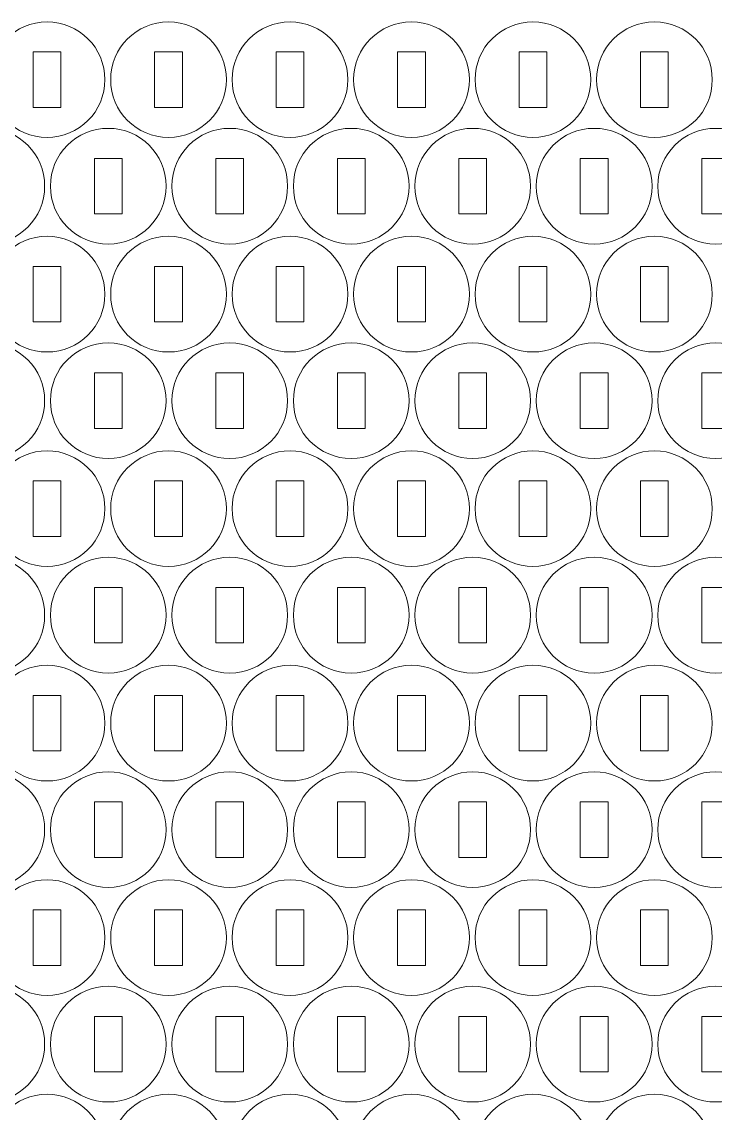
# Model space of a CAD drawing. Header units: millimetres. Extents: x -587 to 587, y -183 to 183.
# Drawn here: x 308.5 to 383.5, y 64.6 to 182.5 of the extents above; entities that cross this region are included whole.
import ezdxf

# ---------------------------------------------------------------- set-up
doc = ezdxf.new("R2010")
doc.units = ezdxf.units.MM
doc.header["$MEASUREMENT"] = 0
doc.layers.add('Camada 1', color=7, linetype='Continuous')

msp = doc.modelspace()

# ---------------------------------------------------------------- linework, layer by layer
at = {"layer": 'Camada 1', "lineweight": 20}
for points in [[(311.2719, 182.5051), (314.7237, 182.5051), (317.5219, 179.7069), (317.5219, 176.2551), (317.5219, 176.2551), (317.5219, 172.8033), (314.7237, 170.0051), (311.2719, 170.0051), (311.2719, 170.0051), (307.8201, 170.0051), (305.0219, 172.8033), (305.0219, 176.2551), (305.0219, 176.2551), (305.0219, 179.7069), (307.8201, 182.5051), (311.2719, 182.5051)], [(324.3952, 182.5051), (327.847, 182.5051), (330.6452, 179.7069), (330.6452, 176.2551), (330.6452, 176.2551), (330.6452, 172.8033), (327.847, 170.0051), (324.3952, 170.0051), (324.3952, 170.0051), (320.9434, 170.0051), (318.1452, 172.8033), (318.1452, 176.2551), (318.1452, 176.2551), (318.1452, 179.7069), (320.9434, 182.5051), (324.3952, 182.5051)], [(337.5185, 182.5051), (340.9703, 182.5051), (343.7685, 179.7069), (343.7685, 176.2551), (343.7685, 176.2551), (343.7685, 172.8033), (340.9703, 170.0051), (337.5185, 170.0051), (337.5185, 170.0051), (334.0667, 170.0051), (331.2685, 172.8033), (331.2685, 176.2551), (331.2685, 176.2551), (331.2685, 179.7069), (334.0667, 182.5051), (337.5185, 182.5051)], [(350.6418, 182.5051), (354.0936, 182.5051), (356.8918, 179.7069), (356.8918, 176.2551), (356.8918, 176.2551), (356.8918, 172.8033), (354.0936, 170.0051), (350.6418, 170.0051), (350.6418, 170.0051), (347.19, 170.0051), (344.3918, 172.8033), (344.3918, 176.2551), (344.3918, 176.2551), (344.3918, 179.7069), (347.19, 182.5051), (350.6418, 182.5051)], [(363.7651, 182.5051), (367.2169, 182.5051), (370.0151, 179.7069), (370.0151, 176.2551), (370.0151, 176.2551), (370.0151, 172.8033), (367.2169, 170.0051), (363.7651, 170.0051), (363.7651, 170.0051), (360.3133, 170.0051), (357.5151, 172.8033), (357.5151, 176.2551), (357.5151, 176.2551), (357.5151, 179.7069), (360.3133, 182.5051), (363.7651, 182.5051)], [(376.8884, 182.5051), (380.3402, 182.5051), (383.1384, 179.7069), (383.1384, 176.2551), (383.1384, 176.2551), (383.1384, 172.8033), (380.3402, 170.0051), (376.8884, 170.0051), (376.8884, 170.0051), (373.4366, 170.0051), (370.6384, 172.8033), (370.6384, 176.2551), (370.6384, 176.2551), (370.6384, 179.7069), (373.4366, 182.5051), (376.8884, 182.5051)], [(309.7719, 179.2551), (309.7719, 179.2551), (312.7719, 179.2551), (312.7719, 179.2551), (312.7719, 179.2551), (312.7719, 179.2551), (312.7719, 173.2551), (312.7719, 173.2551), (312.7719, 173.2551), (312.7719, 173.2551), (309.7719, 173.2551), (309.7719, 173.2551), (309.7719, 173.2551), (309.7719, 173.2551), (309.7719, 179.2551), (309.7719, 179.2551)], [(322.8952, 179.2551), (322.8952, 179.2551), (325.8952, 179.2551), (325.8952, 179.2551), (325.8952, 179.2551), (325.8952, 179.2551), (325.8952, 173.2551), (325.8952, 173.2551), (325.8952, 173.2551), (325.8952, 173.2551), (322.8952, 173.2551), (322.8952, 173.2551), (322.8952, 173.2551), (322.8952, 173.2551), (322.8952, 179.2551), (322.8952, 179.2551)], [(336.0185, 179.2551), (336.0185, 179.2551), (339.0185, 179.2551), (339.0185, 179.2551), (339.0185, 179.2551), (339.0185, 179.2551), (339.0185, 173.2551), (339.0185, 173.2551), (339.0185, 173.2551), (339.0185, 173.2551), (336.0185, 173.2551), (336.0185, 173.2551), (336.0185, 173.2551), (336.0185, 173.2551), (336.0185, 179.2551), (336.0185, 179.2551)], [(349.1418, 179.2551), (349.1418, 179.2551), (352.1418, 179.2551), (352.1418, 179.2551), (352.1418, 179.2551), (352.1418, 179.2551), (352.1418, 173.2551), (352.1418, 173.2551), (352.1418, 173.2551), (352.1418, 173.2551), (349.1418, 173.2551), (349.1418, 173.2551), (349.1418, 173.2551), (349.1418, 173.2551), (349.1418, 179.2551), (349.1418, 179.2551)], [(362.2651, 179.2551), (362.2651, 179.2551), (365.2651, 179.2551), (365.2651, 179.2551), (365.2651, 179.2551), (365.2651, 179.2551), (365.2651, 173.2551), (365.2651, 173.2551), (365.2651, 173.2551), (365.2651, 173.2551), (362.2651, 173.2551), (362.2651, 173.2551), (362.2651, 173.2551), (362.2651, 173.2551), (362.2651, 179.2551), (362.2651, 179.2551)], [(375.3884, 179.2551), (375.3884, 179.2551), (378.3884, 179.2551), (378.3884, 179.2551), (378.3884, 179.2551), (378.3884, 179.2551), (378.3884, 173.2551), (378.3884, 173.2551), (378.3884, 173.2551), (378.3884, 173.2551), (375.3884, 173.2551), (375.3884, 173.2551), (375.3884, 173.2551), (375.3884, 173.2551), (375.3884, 179.2551), (375.3884, 179.2551)], [(304.7632, 170.9956), (308.215, 170.9956), (311.0132, 168.1974), (311.0132, 164.7456), (311.0132, 164.7456), (311.0132, 161.2938), (308.215, 158.4956), (304.7632, 158.4956), (304.7632, 158.4956), (301.3114, 158.4956), (298.5132, 161.2938), (298.5132, 164.7456), (298.5132, 164.7456), (298.5132, 168.1974), (301.3114, 170.9956), (304.7632, 170.9956)], [(317.8865, 170.9956), (321.3383, 170.9956), (324.1365, 168.1974), (324.1365, 164.7456), (324.1365, 164.7456), (324.1365, 161.2938), (321.3383, 158.4956), (317.8865, 158.4956), (317.8865, 158.4956), (314.4347, 158.4956), (311.6365, 161.2938), (311.6365, 164.7456), (311.6365, 164.7456), (311.6365, 168.1974), (314.4347, 170.9956), (317.8865, 170.9956)], [(331.0098, 170.9956), (334.4616, 170.9956), (337.2598, 168.1974), (337.2598, 164.7456), (337.2598, 164.7456), (337.2598, 161.2938), (334.4616, 158.4956), (331.0098, 158.4956), (331.0098, 158.4956), (327.558, 158.4956), (324.7598, 161.2938), (324.7598, 164.7456), (324.7598, 164.7456), (324.7598, 168.1974), (327.558, 170.9956), (331.0098, 170.9956)], [(344.1331, 170.9956), (347.5849, 170.9956), (350.3831, 168.1974), (350.3831, 164.7456), (350.3831, 164.7456), (350.3831, 161.2938), (347.5849, 158.4956), (344.1331, 158.4956), (344.1331, 158.4956), (340.6813, 158.4956), (337.8831, 161.2938), (337.8831, 164.7456), (337.8831, 164.7456), (337.8831, 168.1974), (340.6813, 170.9956), (344.1331, 170.9956)], [(357.2564, 170.9956), (360.7082, 170.9956), (363.5064, 168.1974), (363.5064, 164.7456), (363.5064, 164.7456), (363.5064, 161.2938), (360.7082, 158.4956), (357.2564, 158.4956), (357.2564, 158.4956), (353.8046, 158.4956), (351.0064, 161.2938), (351.0064, 164.7456), (351.0064, 164.7456), (351.0064, 168.1974), (353.8046, 170.9956), (357.2564, 170.9956)], [(370.3797, 170.9956), (373.8315, 170.9956), (376.6297, 168.1974), (376.6297, 164.7456), (376.6297, 164.7456), (376.6297, 161.2938), (373.8315, 158.4956), (370.3797, 158.4956), (370.3797, 158.4956), (366.9279, 158.4956), (364.1297, 161.2938), (364.1297, 164.7456), (364.1297, 164.7456), (364.1297, 168.1974), (366.9279, 170.9956), (370.3797, 170.9956)], [(383.503, 170.9956), (386.9548, 170.9956), (389.753, 168.1974), (389.753, 164.7456), (389.753, 164.7456), (389.753, 161.2938), (386.9548, 158.4956), (383.503, 158.4956), (383.503, 158.4956), (380.0512, 158.4956), (377.253, 161.2938), (377.253, 164.7456), (377.253, 164.7456), (377.253, 168.1974), (380.0512, 170.9956), (383.503, 170.9956)], [(316.3865, 167.7456), (316.3865, 167.7456), (319.3865, 167.7456), (319.3865, 167.7456), (319.3865, 167.7456), (319.3865, 167.7456), (319.3865, 161.7456), (319.3865, 161.7456), (319.3865, 161.7456), (319.3865, 161.7456), (316.3865, 161.7456), (316.3865, 161.7456), (316.3865, 161.7456), (316.3865, 161.7456), (316.3865, 167.7456), (316.3865, 167.7456)], [(329.5098, 167.7456), (329.5098, 167.7456), (332.5098, 167.7456), (332.5098, 167.7456), (332.5098, 167.7456), (332.5098, 167.7456), (332.5098, 161.7456), (332.5098, 161.7456), (332.5098, 161.7456), (332.5098, 161.7456), (329.5098, 161.7456), (329.5098, 161.7456), (329.5098, 161.7456), (329.5098, 161.7456), (329.5098, 167.7456), (329.5098, 167.7456)], [(342.6331, 167.7456), (342.6331, 167.7456), (345.6331, 167.7456), (345.6331, 167.7456), (345.6331, 167.7456), (345.6331, 167.7456), (345.6331, 161.7456), (345.6331, 161.7456), (345.6331, 161.7456), (345.6331, 161.7456), (342.6331, 161.7456), (342.6331, 161.7456), (342.6331, 161.7456), (342.6331, 161.7456), (342.6331, 167.7456), (342.6331, 167.7456)], [(355.7564, 167.7456), (355.7564, 167.7456), (358.7564, 167.7456), (358.7564, 167.7456), (358.7564, 167.7456), (358.7564, 167.7456), (358.7564, 161.7456), (358.7564, 161.7456), (358.7564, 161.7456), (358.7564, 161.7456), (355.7564, 161.7456), (355.7564, 161.7456), (355.7564, 161.7456), (355.7564, 161.7456), (355.7564, 167.7456), (355.7564, 167.7456)], [(368.8797, 167.7456), (368.8797, 167.7456), (371.8797, 167.7456), (371.8797, 167.7456), (371.8797, 167.7456), (371.8797, 167.7456), (371.8797, 161.7456), (371.8797, 161.7456), (371.8797, 161.7456), (371.8797, 161.7456), (368.8797, 161.7456), (368.8797, 161.7456), (368.8797, 161.7456), (368.8797, 161.7456), (368.8797, 167.7456), (368.8797, 167.7456)], [(382.003, 167.7456), (382.003, 167.7456), (385.003, 167.7456), (385.003, 167.7456), (385.003, 167.7456), (385.003, 167.7456), (385.003, 161.7456), (385.003, 161.7456), (385.003, 161.7456), (385.003, 161.7456), (382.003, 161.7456), (382.003, 161.7456), (382.003, 161.7456), (382.003, 161.7456), (382.003, 167.7456), (382.003, 167.7456)], [(311.2719, 159.3275), (314.7237, 159.3275), (317.5219, 156.5293), (317.5219, 153.0775), (317.5219, 153.0775), (317.5219, 149.6257), (314.7237, 146.8275), (311.2719, 146.8275), (311.2719, 146.8275), (307.8201, 146.8275), (305.0219, 149.6257), (305.0219, 153.0775), (305.0219, 153.0775), (305.0219, 156.5293), (307.8201, 159.3275), (311.2719, 159.3275)], [(324.3952, 159.3275), (327.847, 159.3275), (330.6452, 156.5293), (330.6452, 153.0775), (330.6452, 153.0775), (330.6452, 149.6257), (327.847, 146.8275), (324.3952, 146.8275), (324.3952, 146.8275), (320.9434, 146.8275), (318.1452, 149.6257), (318.1452, 153.0775), (318.1452, 153.0775), (318.1452, 156.5293), (320.9434, 159.3275), (324.3952, 159.3275)], [(337.5185, 159.3275), (340.9703, 159.3275), (343.7685, 156.5293), (343.7685, 153.0775), (343.7685, 153.0775), (343.7685, 149.6257), (340.9703, 146.8275), (337.5185, 146.8275), (337.5185, 146.8275), (334.0667, 146.8275), (331.2685, 149.6257), (331.2685, 153.0775), (331.2685, 153.0775), (331.2685, 156.5293), (334.0667, 159.3275), (337.5185, 159.3275)], [(350.6418, 159.3275), (354.0936, 159.3275), (356.8918, 156.5293), (356.8918, 153.0775), (356.8918, 153.0775), (356.8918, 149.6257), (354.0936, 146.8275), (350.6418, 146.8275), (350.6418, 146.8275), (347.19, 146.8275), (344.3918, 149.6257), (344.3918, 153.0775), (344.3918, 153.0775), (344.3918, 156.5293), (347.19, 159.3275), (350.6418, 159.3275)], [(363.7651, 159.3275), (367.2169, 159.3275), (370.0151, 156.5293), (370.0151, 153.0775), (370.0151, 153.0775), (370.0151, 149.6257), (367.2169, 146.8275), (363.7651, 146.8275), (363.7651, 146.8275), (360.3133, 146.8275), (357.5151, 149.6257), (357.5151, 153.0775), (357.5151, 153.0775), (357.5151, 156.5293), (360.3133, 159.3275), (363.7651, 159.3275)], [(376.8884, 159.3275), (380.3402, 159.3275), (383.1384, 156.5293), (383.1384, 153.0775), (383.1384, 153.0775), (383.1384, 149.6257), (380.3402, 146.8275), (376.8884, 146.8275), (376.8884, 146.8275), (373.4366, 146.8275), (370.6384, 149.6257), (370.6384, 153.0775), (370.6384, 153.0775), (370.6384, 156.5293), (373.4366, 159.3275), (376.8884, 159.3275)], [(309.7719, 156.0775), (309.7719, 156.0775), (312.7719, 156.0775), (312.7719, 156.0775), (312.7719, 156.0775), (312.7719, 156.0775), (312.7719, 150.0775), (312.7719, 150.0775), (312.7719, 150.0775), (312.7719, 150.0775), (309.7719, 150.0775), (309.7719, 150.0775), (309.7719, 150.0775), (309.7719, 150.0775), (309.7719, 156.0775), (309.7719, 156.0775)], [(322.8952, 156.0775), (322.8952, 156.0775), (325.8952, 156.0775), (325.8952, 156.0775), (325.8952, 156.0775), (325.8952, 156.0775), (325.8952, 150.0775), (325.8952, 150.0775), (325.8952, 150.0775), (325.8952, 150.0775), (322.8952, 150.0775), (322.8952, 150.0775), (322.8952, 150.0775), (322.8952, 150.0775), (322.8952, 156.0775), (322.8952, 156.0775)], [(336.0185, 156.0775), (336.0185, 156.0775), (339.0185, 156.0775), (339.0185, 156.0775), (339.0185, 156.0775), (339.0185, 156.0775), (339.0185, 150.0775), (339.0185, 150.0775), (339.0185, 150.0775), (339.0185, 150.0775), (336.0185, 150.0775), (336.0185, 150.0775), (336.0185, 150.0775), (336.0185, 150.0775), (336.0185, 156.0775), (336.0185, 156.0775)], [(349.1418, 156.0775), (349.1418, 156.0775), (352.1418, 156.0775), (352.1418, 156.0775), (352.1418, 156.0775), (352.1418, 156.0775), (352.1418, 150.0775), (352.1418, 150.0775), (352.1418, 150.0775), (352.1418, 150.0775), (349.1418, 150.0775), (349.1418, 150.0775), (349.1418, 150.0775), (349.1418, 150.0775), (349.1418, 156.0775), (349.1418, 156.0775)], [(362.2651, 156.0775), (362.2651, 156.0775), (365.2651, 156.0775), (365.2651, 156.0775), (365.2651, 156.0775), (365.2651, 156.0775), (365.2651, 150.0775), (365.2651, 150.0775), (365.2651, 150.0775), (365.2651, 150.0775), (362.2651, 150.0775), (362.2651, 150.0775), (362.2651, 150.0775), (362.2651, 150.0775), (362.2651, 156.0775), (362.2651, 156.0775)], [(375.3884, 156.0775), (375.3884, 156.0775), (378.3884, 156.0775), (378.3884, 156.0775), (378.3884, 156.0775), (378.3884, 156.0775), (378.3884, 150.0775), (378.3884, 150.0775), (378.3884, 150.0775), (378.3884, 150.0775), (375.3884, 150.0775), (375.3884, 150.0775), (375.3884, 150.0775), (375.3884, 150.0775), (375.3884, 156.0775), (375.3884, 156.0775)], [(304.7632, 147.818), (308.215, 147.818), (311.0132, 145.0198), (311.0132, 141.568), (311.0132, 141.568), (311.0132, 138.1162), (308.215, 135.318), (304.7632, 135.318), (304.7632, 135.318), (301.3114, 135.318), (298.5132, 138.1162), (298.5132, 141.568), (298.5132, 141.568), (298.5132, 145.0198), (301.3114, 147.818), (304.7632, 147.818)], [(317.8865, 147.818), (321.3383, 147.818), (324.1365, 145.0198), (324.1365, 141.568), (324.1365, 141.568), (324.1365, 138.1162), (321.3383, 135.318), (317.8865, 135.318), (317.8865, 135.318), (314.4347, 135.318), (311.6365, 138.1162), (311.6365, 141.568), (311.6365, 141.568), (311.6365, 145.0198), (314.4347, 147.818), (317.8865, 147.818)], [(331.0098, 147.818), (334.4616, 147.818), (337.2598, 145.0198), (337.2598, 141.568), (337.2598, 141.568), (337.2598, 138.1162), (334.4616, 135.318), (331.0098, 135.318), (331.0098, 135.318), (327.558, 135.318), (324.7598, 138.1162), (324.7598, 141.568), (324.7598, 141.568), (324.7598, 145.0198), (327.558, 147.818), (331.0098, 147.818)], [(344.1331, 147.818), (347.5849, 147.818), (350.3831, 145.0198), (350.3831, 141.568), (350.3831, 141.568), (350.3831, 138.1162), (347.5849, 135.318), (344.1331, 135.318), (344.1331, 135.318), (340.6813, 135.318), (337.8831, 138.1162), (337.8831, 141.568), (337.8831, 141.568), (337.8831, 145.0198), (340.6813, 147.818), (344.1331, 147.818)], [(357.2564, 147.818), (360.7082, 147.818), (363.5064, 145.0198), (363.5064, 141.568), (363.5064, 141.568), (363.5064, 138.1162), (360.7082, 135.318), (357.2564, 135.318), (357.2564, 135.318), (353.8046, 135.318), (351.0064, 138.1162), (351.0064, 141.568), (351.0064, 141.568), (351.0064, 145.0198), (353.8046, 147.818), (357.2564, 147.818)], [(370.3797, 147.818), (373.8315, 147.818), (376.6297, 145.0198), (376.6297, 141.568), (376.6297, 141.568), (376.6297, 138.1162), (373.8315, 135.318), (370.3797, 135.318), (370.3797, 135.318), (366.9279, 135.318), (364.1297, 138.1162), (364.1297, 141.568), (364.1297, 141.568), (364.1297, 145.0198), (366.9279, 147.818), (370.3797, 147.818)], [(383.503, 147.818), (386.9548, 147.818), (389.753, 145.0198), (389.753, 141.568), (389.753, 141.568), (389.753, 138.1162), (386.9548, 135.318), (383.503, 135.318), (383.503, 135.318), (380.0512, 135.318), (377.253, 138.1162), (377.253, 141.568), (377.253, 141.568), (377.253, 145.0198), (380.0512, 147.818), (383.503, 147.818)], [(316.3865, 144.568), (316.3865, 144.568), (319.3865, 144.568), (319.3865, 144.568), (319.3865, 144.568), (319.3865, 144.568), (319.3865, 138.568), (319.3865, 138.568), (319.3865, 138.568), (319.3865, 138.568), (316.3865, 138.568), (316.3865, 138.568), (316.3865, 138.568), (316.3865, 138.568), (316.3865, 144.568), (316.3865, 144.568)], [(329.5098, 144.568), (329.5098, 144.568), (332.5098, 144.568), (332.5098, 144.568), (332.5098, 144.568), (332.5098, 144.568), (332.5098, 138.568), (332.5098, 138.568), (332.5098, 138.568), (332.5098, 138.568), (329.5098, 138.568), (329.5098, 138.568), (329.5098, 138.568), (329.5098, 138.568), (329.5098, 144.568), (329.5098, 144.568)], [(342.6331, 144.568), (342.6331, 144.568), (345.6331, 144.568), (345.6331, 144.568), (345.6331, 144.568), (345.6331, 144.568), (345.6331, 138.568), (345.6331, 138.568), (345.6331, 138.568), (345.6331, 138.568), (342.6331, 138.568), (342.6331, 138.568), (342.6331, 138.568), (342.6331, 138.568), (342.6331, 144.568), (342.6331, 144.568)], [(355.7564, 144.568), (355.7564, 144.568), (358.7564, 144.568), (358.7564, 144.568), (358.7564, 144.568), (358.7564, 144.568), (358.7564, 138.568), (358.7564, 138.568), (358.7564, 138.568), (358.7564, 138.568), (355.7564, 138.568), (355.7564, 138.568), (355.7564, 138.568), (355.7564, 138.568), (355.7564, 144.568), (355.7564, 144.568)], [(368.8797, 144.568), (368.8797, 144.568), (371.8797, 144.568), (371.8797, 144.568), (371.8797, 144.568), (371.8797, 144.568), (371.8797, 138.568), (371.8797, 138.568), (371.8797, 138.568), (371.8797, 138.568), (368.8797, 138.568), (368.8797, 138.568), (368.8797, 138.568), (368.8797, 138.568), (368.8797, 144.568), (368.8797, 144.568)], [(382.003, 144.568), (382.003, 144.568), (385.003, 144.568), (385.003, 144.568), (385.003, 144.568), (385.003, 144.568), (385.003, 138.568), (385.003, 138.568), (385.003, 138.568), (385.003, 138.568), (382.003, 138.568), (382.003, 138.568), (382.003, 138.568), (382.003, 138.568), (382.003, 144.568), (382.003, 144.568)], [(311.2719, 136.1499), (314.7237, 136.1499), (317.5219, 133.3517), (317.5219, 129.8999), (317.5219, 129.8999), (317.5219, 126.4481), (314.7237, 123.6499), (311.2719, 123.6499), (311.2719, 123.6499), (307.8201, 123.6499), (305.0219, 126.4481), (305.0219, 129.8999), (305.0219, 129.8999), (305.0219, 133.3517), (307.8201, 136.1499), (311.2719, 136.1499)], [(324.3952, 136.1499), (327.847, 136.1499), (330.6452, 133.3517), (330.6452, 129.8999), (330.6452, 129.8999), (330.6452, 126.4481), (327.847, 123.6499), (324.3952, 123.6499), (324.3952, 123.6499), (320.9434, 123.6499), (318.1452, 126.4481), (318.1452, 129.8999), (318.1452, 129.8999), (318.1452, 133.3517), (320.9434, 136.1499), (324.3952, 136.1499)], [(337.5185, 136.1499), (340.9703, 136.1499), (343.7685, 133.3517), (343.7685, 129.8999), (343.7685, 129.8999), (343.7685, 126.4481), (340.9703, 123.6499), (337.5185, 123.6499), (337.5185, 123.6499), (334.0667, 123.6499), (331.2685, 126.4481), (331.2685, 129.8999), (331.2685, 129.8999), (331.2685, 133.3517), (334.0667, 136.1499), (337.5185, 136.1499)], [(350.6418, 136.1499), (354.0936, 136.1499), (356.8918, 133.3517), (356.8918, 129.8999), (356.8918, 129.8999), (356.8918, 126.4481), (354.0936, 123.6499), (350.6418, 123.6499), (350.6418, 123.6499), (347.19, 123.6499), (344.3918, 126.4481), (344.3918, 129.8999), (344.3918, 129.8999), (344.3918, 133.3517), (347.19, 136.1499), (350.6418, 136.1499)], [(363.7651, 136.1499), (367.2169, 136.1499), (370.0151, 133.3517), (370.0151, 129.8999), (370.0151, 129.8999), (370.0151, 126.4481), (367.2169, 123.6499), (363.7651, 123.6499), (363.7651, 123.6499), (360.3133, 123.6499), (357.5151, 126.4481), (357.5151, 129.8999), (357.5151, 129.8999), (357.5151, 133.3517), (360.3133, 136.1499), (363.7651, 136.1499)], [(376.8884, 136.1499), (380.3402, 136.1499), (383.1384, 133.3517), (383.1384, 129.8999), (383.1384, 129.8999), (383.1384, 126.4481), (380.3402, 123.6499), (376.8884, 123.6499), (376.8884, 123.6499), (373.4366, 123.6499), (370.6384, 126.4481), (370.6384, 129.8999), (370.6384, 129.8999), (370.6384, 133.3517), (373.4366, 136.1499), (376.8884, 136.1499)], [(309.7719, 132.8999), (309.7719, 132.8999), (312.7719, 132.8999), (312.7719, 132.8999), (312.7719, 132.8999), (312.7719, 132.8999), (312.7719, 126.8999), (312.7719, 126.8999), (312.7719, 126.8999), (312.7719, 126.8999), (309.7719, 126.8999), (309.7719, 126.8999), (309.7719, 126.8999), (309.7719, 126.8999), (309.7719, 132.8999), (309.7719, 132.8999)], [(322.8952, 132.8999), (322.8952, 132.8999), (325.8952, 132.8999), (325.8952, 132.8999), (325.8952, 132.8999), (325.8952, 132.8999), (325.8952, 126.8999), (325.8952, 126.8999), (325.8952, 126.8999), (325.8952, 126.8999), (322.8952, 126.8999), (322.8952, 126.8999), (322.8952, 126.8999), (322.8952, 126.8999), (322.8952, 132.8999), (322.8952, 132.8999)], [(336.0185, 132.8999), (336.0185, 132.8999), (339.0185, 132.8999), (339.0185, 132.8999), (339.0185, 132.8999), (339.0185, 132.8999), (339.0185, 126.8999), (339.0185, 126.8999), (339.0185, 126.8999), (339.0185, 126.8999), (336.0185, 126.8999), (336.0185, 126.8999), (336.0185, 126.8999), (336.0185, 126.8999), (336.0185, 132.8999), (336.0185, 132.8999)], [(349.1418, 132.8999), (349.1418, 132.8999), (352.1418, 132.8999), (352.1418, 132.8999), (352.1418, 132.8999), (352.1418, 132.8999), (352.1418, 126.8999), (352.1418, 126.8999), (352.1418, 126.8999), (352.1418, 126.8999), (349.1418, 126.8999), (349.1418, 126.8999), (349.1418, 126.8999), (349.1418, 126.8999), (349.1418, 132.8999), (349.1418, 132.8999)], [(362.2651, 132.8999), (362.2651, 132.8999), (365.2651, 132.8999), (365.2651, 132.8999), (365.2651, 132.8999), (365.2651, 132.8999), (365.2651, 126.8999), (365.2651, 126.8999), (365.2651, 126.8999), (365.2651, 126.8999), (362.2651, 126.8999), (362.2651, 126.8999), (362.2651, 126.8999), (362.2651, 126.8999), (362.2651, 132.8999), (362.2651, 132.8999)], [(375.3884, 132.8999), (375.3884, 132.8999), (378.3884, 132.8999), (378.3884, 132.8999), (378.3884, 132.8999), (378.3884, 132.8999), (378.3884, 126.8999), (378.3884, 126.8999), (378.3884, 126.8999), (378.3884, 126.8999), (375.3884, 126.8999), (375.3884, 126.8999), (375.3884, 126.8999), (375.3884, 126.8999), (375.3884, 132.8999), (375.3884, 132.8999)], [(304.7632, 124.6404), (308.215, 124.6404), (311.0132, 121.8422), (311.0132, 118.3904), (311.0132, 118.3904), (311.0132, 114.9386), (308.215, 112.1404), (304.7632, 112.1404), (304.7632, 112.1404), (301.3114, 112.1404), (298.5132, 114.9386), (298.5132, 118.3904), (298.5132, 118.3904), (298.5132, 121.8422), (301.3114, 124.6404), (304.7632, 124.6404)], [(317.8865, 124.6404), (321.3383, 124.6404), (324.1365, 121.8422), (324.1365, 118.3904), (324.1365, 118.3904), (324.1365, 114.9386), (321.3383, 112.1404), (317.8865, 112.1404), (317.8865, 112.1404), (314.4347, 112.1404), (311.6365, 114.9386), (311.6365, 118.3904), (311.6365, 118.3904), (311.6365, 121.8422), (314.4347, 124.6404), (317.8865, 124.6404)], [(331.0098, 124.6404), (334.4616, 124.6404), (337.2598, 121.8422), (337.2598, 118.3904), (337.2598, 118.3904), (337.2598, 114.9386), (334.4616, 112.1404), (331.0098, 112.1404), (331.0098, 112.1404), (327.558, 112.1404), (324.7598, 114.9386), (324.7598, 118.3904), (324.7598, 118.3904), (324.7598, 121.8422), (327.558, 124.6404), (331.0098, 124.6404)], [(344.1331, 124.6404), (347.5849, 124.6404), (350.3831, 121.8422), (350.3831, 118.3904), (350.3831, 118.3904), (350.3831, 114.9386), (347.5849, 112.1404), (344.1331, 112.1404), (344.1331, 112.1404), (340.6813, 112.1404), (337.8831, 114.9386), (337.8831, 118.3904), (337.8831, 118.3904), (337.8831, 121.8422), (340.6813, 124.6404), (344.1331, 124.6404)], [(357.2564, 124.6404), (360.7082, 124.6404), (363.5064, 121.8422), (363.5064, 118.3904), (363.5064, 118.3904), (363.5064, 114.9386), (360.7082, 112.1404), (357.2564, 112.1404), (357.2564, 112.1404), (353.8046, 112.1404), (351.0064, 114.9386), (351.0064, 118.3904), (351.0064, 118.3904), (351.0064, 121.8422), (353.8046, 124.6404), (357.2564, 124.6404)], [(370.3797, 124.6404), (373.8315, 124.6404), (376.6297, 121.8422), (376.6297, 118.3904), (376.6297, 118.3904), (376.6297, 114.9386), (373.8315, 112.1404), (370.3797, 112.1404), (370.3797, 112.1404), (366.9279, 112.1404), (364.1297, 114.9386), (364.1297, 118.3904), (364.1297, 118.3904), (364.1297, 121.8422), (366.9279, 124.6404), (370.3797, 124.6404)], [(383.503, 124.6404), (386.9548, 124.6404), (389.753, 121.8422), (389.753, 118.3904), (389.753, 118.3904), (389.753, 114.9386), (386.9548, 112.1404), (383.503, 112.1404), (383.503, 112.1404), (380.0512, 112.1404), (377.253, 114.9386), (377.253, 118.3904), (377.253, 118.3904), (377.253, 121.8422), (380.0512, 124.6404), (383.503, 124.6404)], [(316.3865, 121.3904), (316.3865, 121.3904), (319.3865, 121.3904), (319.3865, 121.3904), (319.3865, 121.3904), (319.3865, 121.3904), (319.3865, 115.3904), (319.3865, 115.3904), (319.3865, 115.3904), (319.3865, 115.3904), (316.3865, 115.3904), (316.3865, 115.3904), (316.3865, 115.3904), (316.3865, 115.3904), (316.3865, 121.3904), (316.3865, 121.3904)], [(329.5098, 121.3904), (329.5098, 121.3904), (332.5098, 121.3904), (332.5098, 121.3904), (332.5098, 121.3904), (332.5098, 121.3904), (332.5098, 115.3904), (332.5098, 115.3904), (332.5098, 115.3904), (332.5098, 115.3904), (329.5098, 115.3904), (329.5098, 115.3904), (329.5098, 115.3904), (329.5098, 115.3904), (329.5098, 121.3904), (329.5098, 121.3904)], [(342.6331, 121.3904), (342.6331, 121.3904), (345.6331, 121.3904), (345.6331, 121.3904), (345.6331, 121.3904), (345.6331, 121.3904), (345.6331, 115.3904), (345.6331, 115.3904), (345.6331, 115.3904), (345.6331, 115.3904), (342.6331, 115.3904), (342.6331, 115.3904), (342.6331, 115.3904), (342.6331, 115.3904), (342.6331, 121.3904), (342.6331, 121.3904)], [(355.7564, 121.3904), (355.7564, 121.3904), (358.7564, 121.3904), (358.7564, 121.3904), (358.7564, 121.3904), (358.7564, 121.3904), (358.7564, 115.3904), (358.7564, 115.3904), (358.7564, 115.3904), (358.7564, 115.3904), (355.7564, 115.3904), (355.7564, 115.3904), (355.7564, 115.3904), (355.7564, 115.3904), (355.7564, 121.3904), (355.7564, 121.3904)], [(368.8797, 121.3904), (368.8797, 121.3904), (371.8797, 121.3904), (371.8797, 121.3904), (371.8797, 121.3904), (371.8797, 121.3904), (371.8797, 115.3904), (371.8797, 115.3904), (371.8797, 115.3904), (371.8797, 115.3904), (368.8797, 115.3904), (368.8797, 115.3904), (368.8797, 115.3904), (368.8797, 115.3904), (368.8797, 121.3904), (368.8797, 121.3904)], [(382.003, 121.3904), (382.003, 121.3904), (385.003, 121.3904), (385.003, 121.3904), (385.003, 121.3904), (385.003, 121.3904), (385.003, 115.3904), (385.003, 115.3904), (385.003, 115.3904), (385.003, 115.3904), (382.003, 115.3904), (382.003, 115.3904), (382.003, 115.3904), (382.003, 115.3904), (382.003, 121.3904), (382.003, 121.3904)], [(311.2719, 112.9723), (314.7237, 112.9723), (317.5219, 110.1741), (317.5219, 106.7223), (317.5219, 106.7223), (317.5219, 103.2705), (314.7237, 100.4723), (311.2719, 100.4723), (311.2719, 100.4723), (307.8201, 100.4723), (305.0219, 103.2705), (305.0219, 106.7223), (305.0219, 106.7223), (305.0219, 110.1741), (307.8201, 112.9723), (311.2719, 112.9723)], [(324.3952, 112.9723), (327.847, 112.9723), (330.6452, 110.1741), (330.6452, 106.7223), (330.6452, 106.7223), (330.6452, 103.2705), (327.847, 100.4723), (324.3952, 100.4723), (324.3952, 100.4723), (320.9434, 100.4723), (318.1452, 103.2705), (318.1452, 106.7223), (318.1452, 106.7223), (318.1452, 110.1741), (320.9434, 112.9723), (324.3952, 112.9723)], [(337.5185, 112.9723), (340.9703, 112.9723), (343.7685, 110.1741), (343.7685, 106.7223), (343.7685, 106.7223), (343.7685, 103.2705), (340.9703, 100.4723), (337.5185, 100.4723), (337.5185, 100.4723), (334.0667, 100.4723), (331.2685, 103.2705), (331.2685, 106.7223), (331.2685, 106.7223), (331.2685, 110.1741), (334.0667, 112.9723), (337.5185, 112.9723)], [(350.6418, 112.9723), (354.0936, 112.9723), (356.8918, 110.1741), (356.8918, 106.7223), (356.8918, 106.7223), (356.8918, 103.2705), (354.0936, 100.4723), (350.6418, 100.4723), (350.6418, 100.4723), (347.19, 100.4723), (344.3918, 103.2705), (344.3918, 106.7223), (344.3918, 106.7223), (344.3918, 110.1741), (347.19, 112.9723), (350.6418, 112.9723)], [(363.7651, 112.9723), (367.2169, 112.9723), (370.0151, 110.1741), (370.0151, 106.7223), (370.0151, 106.7223), (370.0151, 103.2705), (367.2169, 100.4723), (363.7651, 100.4723), (363.7651, 100.4723), (360.3133, 100.4723), (357.5151, 103.2705), (357.5151, 106.7223), (357.5151, 106.7223), (357.5151, 110.1741), (360.3133, 112.9723), (363.7651, 112.9723)], [(376.8884, 112.9723), (380.3402, 112.9723), (383.1384, 110.1741), (383.1384, 106.7223), (383.1384, 106.7223), (383.1384, 103.2705), (380.3402, 100.4723), (376.8884, 100.4723), (376.8884, 100.4723), (373.4366, 100.4723), (370.6384, 103.2705), (370.6384, 106.7223), (370.6384, 106.7223), (370.6384, 110.1741), (373.4366, 112.9723), (376.8884, 112.9723)], [(309.7719, 109.7223), (309.7719, 109.7223), (312.7719, 109.7223), (312.7719, 109.7223), (312.7719, 109.7223), (312.7719, 109.7223), (312.7719, 103.7223), (312.7719, 103.7223), (312.7719, 103.7223), (312.7719, 103.7223), (309.7719, 103.7223), (309.7719, 103.7223), (309.7719, 103.7223), (309.7719, 103.7223), (309.7719, 109.7223), (309.7719, 109.7223)], [(322.8952, 109.7223), (322.8952, 109.7223), (325.8952, 109.7223), (325.8952, 109.7223), (325.8952, 109.7223), (325.8952, 109.7223), (325.8952, 103.7223), (325.8952, 103.7223), (325.8952, 103.7223), (325.8952, 103.7223), (322.8952, 103.7223), (322.8952, 103.7223), (322.8952, 103.7223), (322.8952, 103.7223), (322.8952, 109.7223), (322.8952, 109.7223)], [(336.0185, 109.7223), (336.0185, 109.7223), (339.0185, 109.7223), (339.0185, 109.7223), (339.0185, 109.7223), (339.0185, 109.7223), (339.0185, 103.7223), (339.0185, 103.7223), (339.0185, 103.7223), (339.0185, 103.7223), (336.0185, 103.7223), (336.0185, 103.7223), (336.0185, 103.7223), (336.0185, 103.7223), (336.0185, 109.7223), (336.0185, 109.7223)], [(349.1418, 109.7223), (349.1418, 109.7223), (352.1418, 109.7223), (352.1418, 109.7223), (352.1418, 109.7223), (352.1418, 109.7223), (352.1418, 103.7223), (352.1418, 103.7223), (352.1418, 103.7223), (352.1418, 103.7223), (349.1418, 103.7223), (349.1418, 103.7223), (349.1418, 103.7223), (349.1418, 103.7223), (349.1418, 109.7223), (349.1418, 109.7223)], [(362.2651, 109.7223), (362.2651, 109.7223), (365.2651, 109.7223), (365.2651, 109.7223), (365.2651, 109.7223), (365.2651, 109.7223), (365.2651, 103.7223), (365.2651, 103.7223), (365.2651, 103.7223), (365.2651, 103.7223), (362.2651, 103.7223), (362.2651, 103.7223), (362.2651, 103.7223), (362.2651, 103.7223), (362.2651, 109.7223), (362.2651, 109.7223)], [(375.3884, 109.7223), (375.3884, 109.7223), (378.3884, 109.7223), (378.3884, 109.7223), (378.3884, 109.7223), (378.3884, 109.7223), (378.3884, 103.7223), (378.3884, 103.7223), (378.3884, 103.7223), (378.3884, 103.7223), (375.3884, 103.7223), (375.3884, 103.7223), (375.3884, 103.7223), (375.3884, 103.7223), (375.3884, 109.7223), (375.3884, 109.7223)], [(304.7632, 101.4628), (308.215, 101.4628), (311.0132, 98.6646), (311.0132, 95.2128), (311.0132, 95.2128), (311.0132, 91.761), (308.215, 88.9628), (304.7632, 88.9628), (304.7632, 88.9628), (301.3114, 88.9628), (298.5132, 91.761), (298.5132, 95.2128), (298.5132, 95.2128), (298.5132, 98.6646), (301.3114, 101.4628), (304.7632, 101.4628)], [(317.8865, 101.4628), (321.3383, 101.4628), (324.1365, 98.6646), (324.1365, 95.2128), (324.1365, 95.2128), (324.1365, 91.761), (321.3383, 88.9628), (317.8865, 88.9628), (317.8865, 88.9628), (314.4347, 88.9628), (311.6365, 91.761), (311.6365, 95.2128), (311.6365, 95.2128), (311.6365, 98.6646), (314.4347, 101.4628), (317.8865, 101.4628)], [(331.0098, 101.4628), (334.4616, 101.4628), (337.2598, 98.6646), (337.2598, 95.2128), (337.2598, 95.2128), (337.2598, 91.761), (334.4616, 88.9628), (331.0098, 88.9628), (331.0098, 88.9628), (327.558, 88.9628), (324.7598, 91.761), (324.7598, 95.2128), (324.7598, 95.2128), (324.7598, 98.6646), (327.558, 101.4628), (331.0098, 101.4628)], [(344.1331, 101.4628), (347.5849, 101.4628), (350.3831, 98.6646), (350.3831, 95.2128), (350.3831, 95.2128), (350.3831, 91.761), (347.5849, 88.9628), (344.1331, 88.9628), (344.1331, 88.9628), (340.6813, 88.9628), (337.8831, 91.761), (337.8831, 95.2128), (337.8831, 95.2128), (337.8831, 98.6646), (340.6813, 101.4628), (344.1331, 101.4628)], [(357.2564, 101.4628), (360.7082, 101.4628), (363.5064, 98.6646), (363.5064, 95.2128), (363.5064, 95.2128), (363.5064, 91.761), (360.7082, 88.9628), (357.2564, 88.9628), (357.2564, 88.9628), (353.8046, 88.9628), (351.0064, 91.761), (351.0064, 95.2128), (351.0064, 95.2128), (351.0064, 98.6646), (353.8046, 101.4628), (357.2564, 101.4628)], [(370.3797, 101.4628), (373.8315, 101.4628), (376.6297, 98.6646), (376.6297, 95.2128), (376.6297, 95.2128), (376.6297, 91.761), (373.8315, 88.9628), (370.3797, 88.9628), (370.3797, 88.9628), (366.9279, 88.9628), (364.1297, 91.761), (364.1297, 95.2128), (364.1297, 95.2128), (364.1297, 98.6646), (366.9279, 101.4628), (370.3797, 101.4628)], [(383.503, 101.4628), (386.9548, 101.4628), (389.753, 98.6646), (389.753, 95.2128), (389.753, 95.2128), (389.753, 91.761), (386.9548, 88.9628), (383.503, 88.9628), (383.503, 88.9628), (380.0512, 88.9628), (377.253, 91.761), (377.253, 95.2128), (377.253, 95.2128), (377.253, 98.6646), (380.0512, 101.4628), (383.503, 101.4628)], [(316.3865, 98.2128), (316.3865, 98.2128), (319.3865, 98.2128), (319.3865, 98.2128), (319.3865, 98.2128), (319.3865, 98.2128), (319.3865, 92.2128), (319.3865, 92.2128), (319.3865, 92.2128), (319.3865, 92.2128), (316.3865, 92.2128), (316.3865, 92.2128), (316.3865, 92.2128), (316.3865, 92.2128), (316.3865, 98.2128), (316.3865, 98.2128)], [(329.5098, 98.2128), (329.5098, 98.2128), (332.5098, 98.2128), (332.5098, 98.2128), (332.5098, 98.2128), (332.5098, 98.2128), (332.5098, 92.2128), (332.5098, 92.2128), (332.5098, 92.2128), (332.5098, 92.2128), (329.5098, 92.2128), (329.5098, 92.2128), (329.5098, 92.2128), (329.5098, 92.2128), (329.5098, 98.2128), (329.5098, 98.2128)], [(342.6331, 98.2128), (342.6331, 98.2128), (345.6331, 98.2128), (345.6331, 98.2128), (345.6331, 98.2128), (345.6331, 98.2128), (345.6331, 92.2128), (345.6331, 92.2128), (345.6331, 92.2128), (345.6331, 92.2128), (342.6331, 92.2128), (342.6331, 92.2128), (342.6331, 92.2128), (342.6331, 92.2128), (342.6331, 98.2128), (342.6331, 98.2128)], [(355.7564, 98.2128), (355.7564, 98.2128), (358.7564, 98.2128), (358.7564, 98.2128), (358.7564, 98.2128), (358.7564, 98.2128), (358.7564, 92.2128), (358.7564, 92.2128), (358.7564, 92.2128), (358.7564, 92.2128), (355.7564, 92.2128), (355.7564, 92.2128), (355.7564, 92.2128), (355.7564, 92.2128), (355.7564, 98.2128), (355.7564, 98.2128)], [(368.8797, 98.2128), (368.8797, 98.2128), (371.8797, 98.2128), (371.8797, 98.2128), (371.8797, 98.2128), (371.8797, 98.2128), (371.8797, 92.2128), (371.8797, 92.2128), (371.8797, 92.2128), (371.8797, 92.2128), (368.8797, 92.2128), (368.8797, 92.2128), (368.8797, 92.2128), (368.8797, 92.2128), (368.8797, 98.2128), (368.8797, 98.2128)], [(382.003, 98.2128), (382.003, 98.2128), (385.003, 98.2128), (385.003, 98.2128), (385.003, 98.2128), (385.003, 98.2128), (385.003, 92.2128), (385.003, 92.2128), (385.003, 92.2128), (385.003, 92.2128), (382.003, 92.2128), (382.003, 92.2128), (382.003, 92.2128), (382.003, 92.2128), (382.003, 98.2128), (382.003, 98.2128)], [(311.2719, 89.7947), (314.7237, 89.7947), (317.5219, 86.9965), (317.5219, 83.5447), (317.5219, 83.5447), (317.5219, 80.0929), (314.7237, 77.2947), (311.2719, 77.2947), (311.2719, 77.2947), (307.8201, 77.2947), (305.0219, 80.0929), (305.0219, 83.5447), (305.0219, 83.5447), (305.0219, 86.9965), (307.8201, 89.7947), (311.2719, 89.7947)], [(324.3952, 89.7947), (327.847, 89.7947), (330.6452, 86.9965), (330.6452, 83.5447), (330.6452, 83.5447), (330.6452, 80.0929), (327.847, 77.2947), (324.3952, 77.2947), (324.3952, 77.2947), (320.9434, 77.2947), (318.1452, 80.0929), (318.1452, 83.5447), (318.1452, 83.5447), (318.1452, 86.9965), (320.9434, 89.7947), (324.3952, 89.7947)], [(337.5185, 89.7947), (340.9703, 89.7947), (343.7685, 86.9965), (343.7685, 83.5447), (343.7685, 83.5447), (343.7685, 80.0929), (340.9703, 77.2947), (337.5185, 77.2947), (337.5185, 77.2947), (334.0667, 77.2947), (331.2685, 80.0929), (331.2685, 83.5447), (331.2685, 83.5447), (331.2685, 86.9965), (334.0667, 89.7947), (337.5185, 89.7947)], [(350.6418, 89.7947), (354.0936, 89.7947), (356.8918, 86.9965), (356.8918, 83.5447), (356.8918, 83.5447), (356.8918, 80.0929), (354.0936, 77.2947), (350.6418, 77.2947), (350.6418, 77.2947), (347.19, 77.2947), (344.3918, 80.0929), (344.3918, 83.5447), (344.3918, 83.5447), (344.3918, 86.9965), (347.19, 89.7947), (350.6418, 89.7947)], [(363.7651, 89.7947), (367.2169, 89.7947), (370.0151, 86.9965), (370.0151, 83.5447), (370.0151, 83.5447), (370.0151, 80.0929), (367.2169, 77.2947), (363.7651, 77.2947), (363.7651, 77.2947), (360.3133, 77.2947), (357.5151, 80.0929), (357.5151, 83.5447), (357.5151, 83.5447), (357.5151, 86.9965), (360.3133, 89.7947), (363.7651, 89.7947)], [(376.8884, 89.7947), (380.3402, 89.7947), (383.1384, 86.9965), (383.1384, 83.5447), (383.1384, 83.5447), (383.1384, 80.0929), (380.3402, 77.2947), (376.8884, 77.2947), (376.8884, 77.2947), (373.4366, 77.2947), (370.6384, 80.0929), (370.6384, 83.5447), (370.6384, 83.5447), (370.6384, 86.9965), (373.4366, 89.7947), (376.8884, 89.7947)], [(309.7719, 86.5447), (309.7719, 86.5447), (312.7719, 86.5447), (312.7719, 86.5447), (312.7719, 86.5447), (312.7719, 86.5447), (312.7719, 80.5447), (312.7719, 80.5447), (312.7719, 80.5447), (312.7719, 80.5447), (309.7719, 80.5447), (309.7719, 80.5447), (309.7719, 80.5447), (309.7719, 80.5447), (309.7719, 86.5447), (309.7719, 86.5447)], [(322.8952, 86.5447), (322.8952, 86.5447), (325.8952, 86.5447), (325.8952, 86.5447), (325.8952, 86.5447), (325.8952, 86.5447), (325.8952, 80.5447), (325.8952, 80.5447), (325.8952, 80.5447), (325.8952, 80.5447), (322.8952, 80.5447), (322.8952, 80.5447), (322.8952, 80.5447), (322.8952, 80.5447), (322.8952, 86.5447), (322.8952, 86.5447)], [(336.0185, 86.5447), (336.0185, 86.5447), (339.0185, 86.5447), (339.0185, 86.5447), (339.0185, 86.5447), (339.0185, 86.5447), (339.0185, 80.5447), (339.0185, 80.5447), (339.0185, 80.5447), (339.0185, 80.5447), (336.0185, 80.5447), (336.0185, 80.5447), (336.0185, 80.5447), (336.0185, 80.5447), (336.0185, 86.5447), (336.0185, 86.5447)], [(349.1418, 86.5447), (349.1418, 86.5447), (352.1418, 86.5447), (352.1418, 86.5447), (352.1418, 86.5447), (352.1418, 86.5447), (352.1418, 80.5447), (352.1418, 80.5447), (352.1418, 80.5447), (352.1418, 80.5447), (349.1418, 80.5447), (349.1418, 80.5447), (349.1418, 80.5447), (349.1418, 80.5447), (349.1418, 86.5447), (349.1418, 86.5447)], [(362.2651, 86.5447), (362.2651, 86.5447), (365.2651, 86.5447), (365.2651, 86.5447), (365.2651, 86.5447), (365.2651, 86.5447), (365.2651, 80.5447), (365.2651, 80.5447), (365.2651, 80.5447), (365.2651, 80.5447), (362.2651, 80.5447), (362.2651, 80.5447), (362.2651, 80.5447), (362.2651, 80.5447), (362.2651, 86.5447), (362.2651, 86.5447)], [(375.3884, 86.5447), (375.3884, 86.5447), (378.3884, 86.5447), (378.3884, 86.5447), (378.3884, 86.5447), (378.3884, 86.5447), (378.3884, 80.5447), (378.3884, 80.5447), (378.3884, 80.5447), (378.3884, 80.5447), (375.3884, 80.5447), (375.3884, 80.5447), (375.3884, 80.5447), (375.3884, 80.5447), (375.3884, 86.5447), (375.3884, 86.5447)], [(304.7632, 78.2852), (308.215, 78.2852), (311.0132, 75.487), (311.0132, 72.0352), (311.0132, 72.0352), (311.0132, 68.5834), (308.215, 65.7852), (304.7632, 65.7852), (304.7632, 65.7852), (301.3114, 65.7852), (298.5132, 68.5834), (298.5132, 72.0352), (298.5132, 72.0352), (298.5132, 75.487), (301.3114, 78.2852), (304.7632, 78.2852)], [(317.8865, 78.2852), (321.3383, 78.2852), (324.1365, 75.487), (324.1365, 72.0352), (324.1365, 72.0352), (324.1365, 68.5834), (321.3383, 65.7852), (317.8865, 65.7852), (317.8865, 65.7852), (314.4347, 65.7852), (311.6365, 68.5834), (311.6365, 72.0352), (311.6365, 72.0352), (311.6365, 75.487), (314.4347, 78.2852), (317.8865, 78.2852)], [(331.0098, 78.2852), (334.4616, 78.2852), (337.2598, 75.487), (337.2598, 72.0352), (337.2598, 72.0352), (337.2598, 68.5834), (334.4616, 65.7852), (331.0098, 65.7852), (331.0098, 65.7852), (327.558, 65.7852), (324.7598, 68.5834), (324.7598, 72.0352), (324.7598, 72.0352), (324.7598, 75.487), (327.558, 78.2852), (331.0098, 78.2852)], [(344.1331, 78.2852), (347.5849, 78.2852), (350.3831, 75.487), (350.3831, 72.0352), (350.3831, 72.0352), (350.3831, 68.5834), (347.5849, 65.7852), (344.1331, 65.7852), (344.1331, 65.7852), (340.6813, 65.7852), (337.8831, 68.5834), (337.8831, 72.0352), (337.8831, 72.0352), (337.8831, 75.487), (340.6813, 78.2852), (344.1331, 78.2852)], [(357.2564, 78.2852), (360.7082, 78.2852), (363.5064, 75.487), (363.5064, 72.0352), (363.5064, 72.0352), (363.5064, 68.5834), (360.7082, 65.7852), (357.2564, 65.7852), (357.2564, 65.7852), (353.8046, 65.7852), (351.0064, 68.5834), (351.0064, 72.0352), (351.0064, 72.0352), (351.0064, 75.487), (353.8046, 78.2852), (357.2564, 78.2852)], [(370.3797, 78.2852), (373.8315, 78.2852), (376.6297, 75.487), (376.6297, 72.0352), (376.6297, 72.0352), (376.6297, 68.5834), (373.8315, 65.7852), (370.3797, 65.7852), (370.3797, 65.7852), (366.9279, 65.7852), (364.1297, 68.5834), (364.1297, 72.0352), (364.1297, 72.0352), (364.1297, 75.487), (366.9279, 78.2852), (370.3797, 78.2852)], [(383.503, 78.2852), (386.9548, 78.2852), (389.753, 75.487), (389.753, 72.0352), (389.753, 72.0352), (389.753, 68.5834), (386.9548, 65.7852), (383.503, 65.7852), (383.503, 65.7852), (380.0512, 65.7852), (377.253, 68.5834), (377.253, 72.0352), (377.253, 72.0352), (377.253, 75.487), (380.0512, 78.2852), (383.503, 78.2852)], [(316.3865, 75.0352), (316.3865, 75.0352), (319.3865, 75.0352), (319.3865, 75.0352), (319.3865, 75.0352), (319.3865, 75.0352), (319.3865, 69.0352), (319.3865, 69.0352), (319.3865, 69.0352), (319.3865, 69.0352), (316.3865, 69.0352), (316.3865, 69.0352), (316.3865, 69.0352), (316.3865, 69.0352), (316.3865, 75.0352), (316.3865, 75.0352)], [(329.5098, 75.0352), (329.5098, 75.0352), (332.5098, 75.0352), (332.5098, 75.0352), (332.5098, 75.0352), (332.5098, 75.0352), (332.5098, 69.0352), (332.5098, 69.0352), (332.5098, 69.0352), (332.5098, 69.0352), (329.5098, 69.0352), (329.5098, 69.0352), (329.5098, 69.0352), (329.5098, 69.0352), (329.5098, 75.0352), (329.5098, 75.0352)], [(342.6331, 75.0352), (342.6331, 75.0352), (345.6331, 75.0352), (345.6331, 75.0352), (345.6331, 75.0352), (345.6331, 75.0352), (345.6331, 69.0352), (345.6331, 69.0352), (345.6331, 69.0352), (345.6331, 69.0352), (342.6331, 69.0352), (342.6331, 69.0352), (342.6331, 69.0352), (342.6331, 69.0352), (342.6331, 75.0352), (342.6331, 75.0352)], [(355.7564, 75.0352), (355.7564, 75.0352), (358.7564, 75.0352), (358.7564, 75.0352), (358.7564, 75.0352), (358.7564, 75.0352), (358.7564, 69.0352), (358.7564, 69.0352), (358.7564, 69.0352), (358.7564, 69.0352), (355.7564, 69.0352), (355.7564, 69.0352), (355.7564, 69.0352), (355.7564, 69.0352), (355.7564, 75.0352), (355.7564, 75.0352)], [(368.8797, 75.0352), (368.8797, 75.0352), (371.8797, 75.0352), (371.8797, 75.0352), (371.8797, 75.0352), (371.8797, 75.0352), (371.8797, 69.0352), (371.8797, 69.0352), (371.8797, 69.0352), (371.8797, 69.0352), (368.8797, 69.0352), (368.8797, 69.0352), (368.8797, 69.0352), (368.8797, 69.0352), (368.8797, 75.0352), (368.8797, 75.0352)], [(382.003, 75.0352), (382.003, 75.0352), (385.003, 75.0352), (385.003, 75.0352), (385.003, 75.0352), (385.003, 75.0352), (385.003, 69.0352), (385.003, 69.0352), (385.003, 69.0352), (385.003, 69.0352), (382.003, 69.0352), (382.003, 69.0352), (382.003, 69.0352), (382.003, 69.0352), (382.003, 75.0352), (382.003, 75.0352)], [(311.2719, 66.6171), (314.7237, 66.6171), (317.5219, 63.8189), (317.5219, 60.3671), (317.5219, 60.3671), (317.5219, 56.9153), (314.7237, 54.1171), (311.2719, 54.1171), (311.2719, 54.1171), (307.8201, 54.1171), (305.0219, 56.9153), (305.0219, 60.3671), (305.0219, 60.3671), (305.0219, 63.8189), (307.8201, 66.6171), (311.2719, 66.6171)], [(324.3952, 66.6171), (327.847, 66.6171), (330.6452, 63.8189), (330.6452, 60.3671), (330.6452, 60.3671), (330.6452, 56.9153), (327.847, 54.1171), (324.3952, 54.1171), (324.3952, 54.1171), (320.9434, 54.1171), (318.1452, 56.9153), (318.1452, 60.3671), (318.1452, 60.3671), (318.1452, 63.8189), (320.9434, 66.6171), (324.3952, 66.6171)], [(337.5185, 66.6171), (340.9703, 66.6171), (343.7685, 63.8189), (343.7685, 60.3671), (343.7685, 60.3671), (343.7685, 56.9153), (340.9703, 54.1171), (337.5185, 54.1171), (337.5185, 54.1171), (334.0667, 54.1171), (331.2685, 56.9153), (331.2685, 60.3671), (331.2685, 60.3671), (331.2685, 63.8189), (334.0667, 66.6171), (337.5185, 66.6171)], [(350.6418, 66.6171), (354.0936, 66.6171), (356.8918, 63.8189), (356.8918, 60.3671), (356.8918, 60.3671), (356.8918, 56.9153), (354.0936, 54.1171), (350.6418, 54.1171), (350.6418, 54.1171), (347.19, 54.1171), (344.3918, 56.9153), (344.3918, 60.3671), (344.3918, 60.3671), (344.3918, 63.8189), (347.19, 66.6171), (350.6418, 66.6171)], [(363.7651, 66.6171), (367.2169, 66.6171), (370.0151, 63.8189), (370.0151, 60.3671), (370.0151, 60.3671), (370.0151, 56.9153), (367.2169, 54.1171), (363.7651, 54.1171), (363.7651, 54.1171), (360.3133, 54.1171), (357.5151, 56.9153), (357.5151, 60.3671), (357.5151, 60.3671), (357.5151, 63.8189), (360.3133, 66.6171), (363.7651, 66.6171)], [(376.8884, 66.6171), (380.3402, 66.6171), (383.1384, 63.8189), (383.1384, 60.3671), (383.1384, 60.3671), (383.1384, 56.9153), (380.3402, 54.1171), (376.8884, 54.1171), (376.8884, 54.1171), (373.4366, 54.1171), (370.6384, 56.9153), (370.6384, 60.3671), (370.6384, 60.3671), (370.6384, 63.8189), (373.4366, 66.6171), (376.8884, 66.6171)]]:
    msp.add_open_spline(points, degree=3, knots=[0, 0, 0, 0, 0.2, 0.2, 0.2, 0.2, 0.4, 0.4, 0.4, 0.4, 0.6, 0.6, 0.6, 0.6, 1, 1, 1, 1], dxfattribs=at)

doc.saveas('drawing.dxf')
